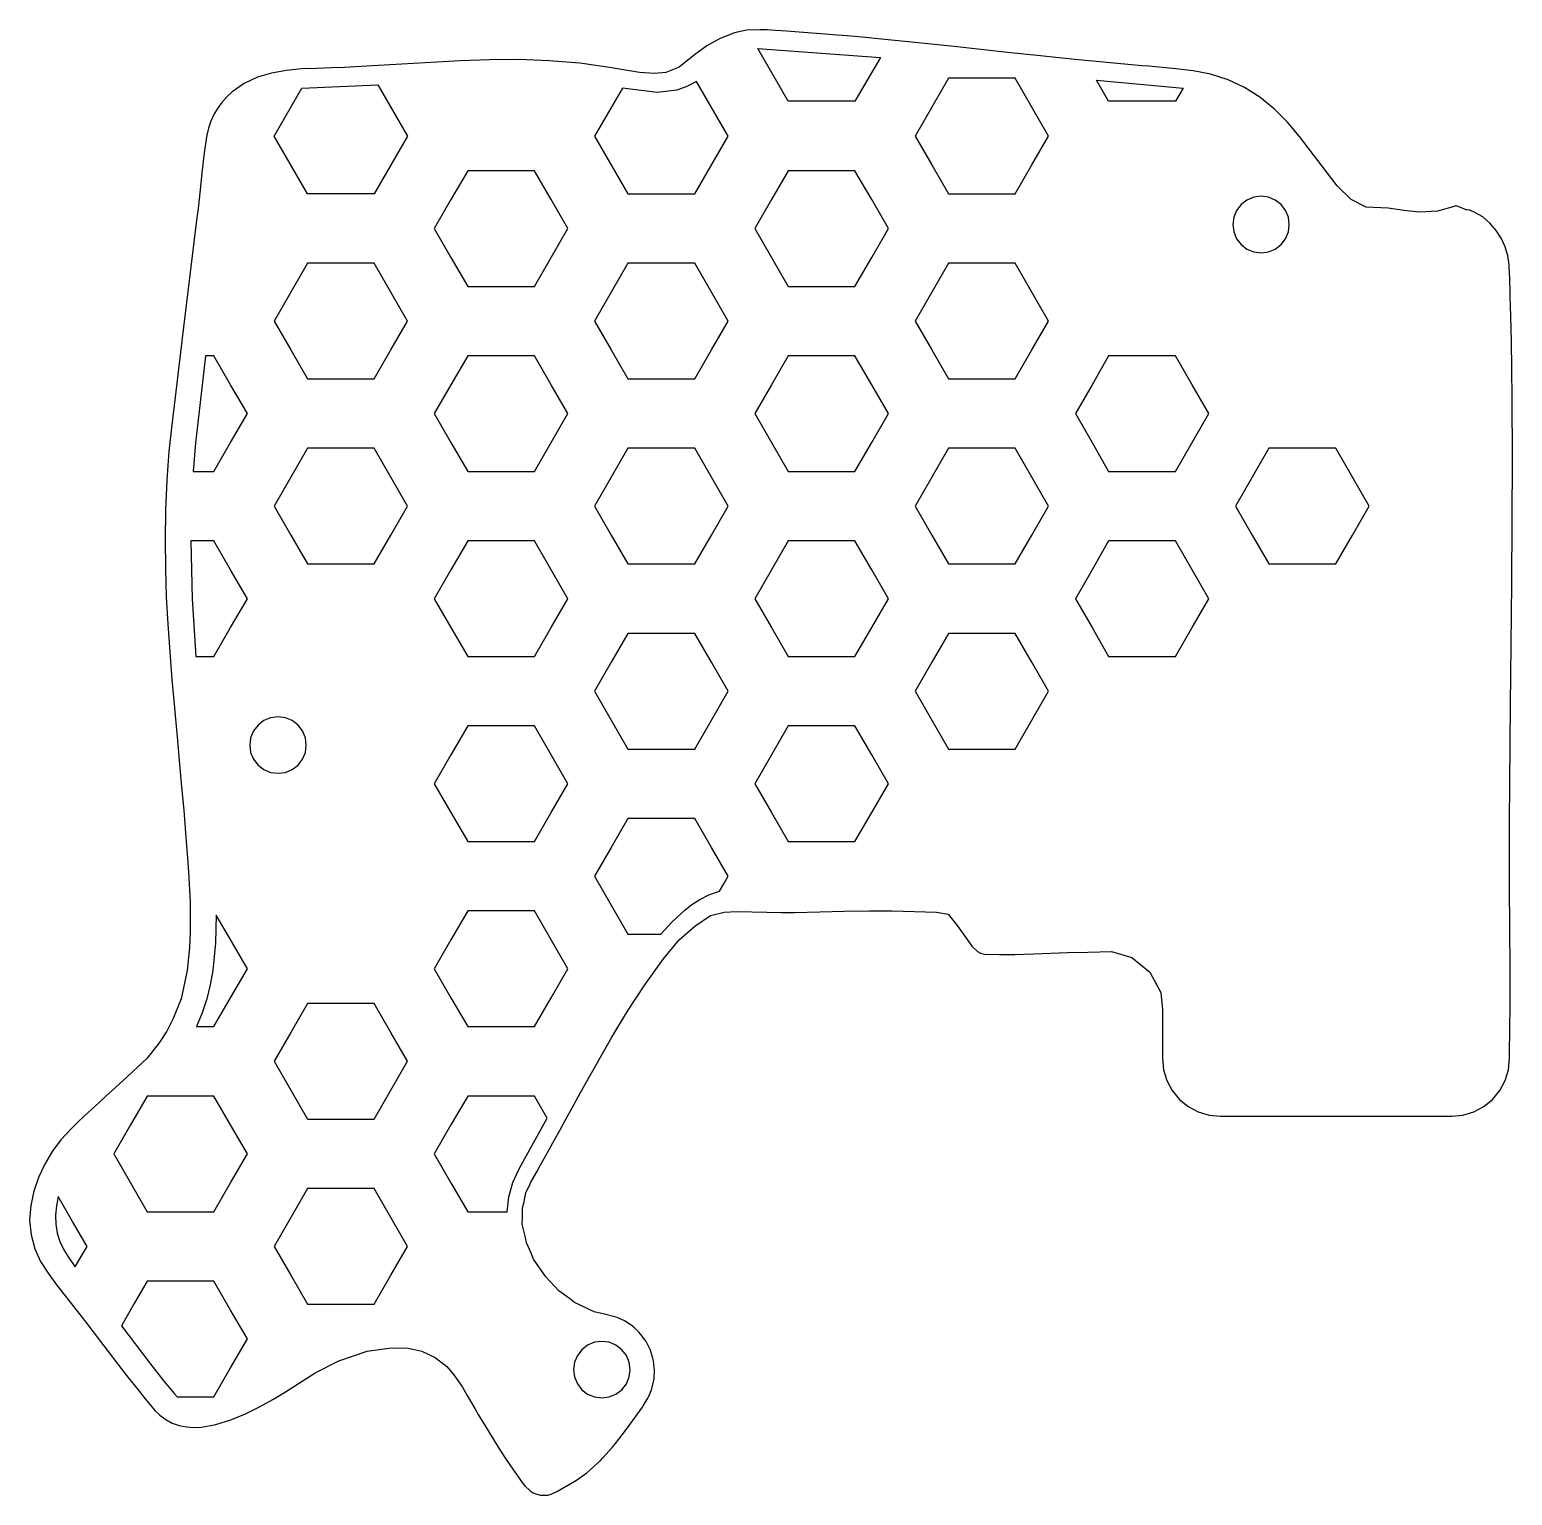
# Model space of a CAD drawing. Header units: millimetres. Extents: x -3634 to -2352, y 2706 to 3973.
import ezdxf

# ---------------------------------------------------------------- set-up
doc = ezdxf.new("R2010")
doc.units = ezdxf.units.MM
doc.header["$LTSCALE"] = 0.75

msp = doc.modelspace()

# ---------------------------------------------------------------- linework, layer by layer
for points in [[(-2351.6, 3602.2), (-2351.8, 3654.4), (-2352.1, 3679.7), (-2352.5, 3703.7), (-2352.7, 3714.7), (-2352.9, 3724.9), (-2353.2, 3734.2), (-2353.4, 3742.4), (-2353.6, 3749.3), (-2353.7, 3755), (-2353.9, 3759.2), (-2354, 3761.7), (-2354.4, 3769.8), (-2355.6, 3777.6), (-2357.9, 3785.3), (-2361.3, 3792.7), (-2365.6, 3799.5), (-2371, 3805.8), (-2377.2, 3811.1), (-2385.1, 3815.5), (-2388.8, 3816.9), (-2390.9, 3817.2), (-2391.7, 3817.3), (-2400, 3820.6), (-2416.3, 3816.2), (-2431.6, 3815.3), (-2443.1, 3816.4), (-2451.1, 3817.6), (-2459.1, 3818.6), (-2478, 3819.7), (-2491, 3826.2), (-2503.2, 3838.1), (-2516.1, 3854.9), (-2535.7, 3880.7), (-2546.1, 3893), (-2557.4, 3904.4), (-2569.9, 3914.6), (-2583.1, 3923.1), (-2597.4, 3929.8), (-2612.6, 3934.6), (-2627.5, 3937.5), (-2642.5, 3939.1), (-2666, 3941.4), (-2672, 3941.9), (-2705.2, 3944.8), (-2726.7, 3946.9), (-2743.9, 3948.7), (-2759.7, 3950.3), (-2785.7, 3953.1), (-2837, 3958.7), (-2888.4, 3964), (-2914, 3966.5), (-2926.9, 3967.7), (-2935.4, 3968.4), (-2945.7, 3969.2), (-2968.4, 3970.9), (-2979.3, 3971.7), (-2988.7, 3972.4), (-2992.7, 3972.6), (-2996, 3972.8), (-3002.1, 3973), (-3013.5, 3972.5), (-3019.2, 3971.5), (-3025.2, 3969.9), (-3037.1, 3965.2), (-3048.1, 3959), (-3058.7, 3951.4), (-3072.1, 3940.6), (-3083.7, 3935.9), (-3093.5, 3935.1), (-3106.4, 3935.9), (-3132.2, 3940.3), (-3158.1, 3944), (-3184.5, 3946.2), (-3210.7, 3947.2), (-3236.2, 3947.1), (-3261.5, 3946.2), (-3311.9, 3943.3), (-3337.4, 3941.7), (-3361.3, 3940.4), (-3373.1, 3939.9), (-3385.4, 3939.6), (-3398.5, 3939.1), (-3411.7, 3937.8), (-3424.6, 3935.5), (-3436.8, 3931.9), (-3448.3, 3926.5), (-3458.7, 3919.2), (-3463.3, 3914.9), (-3467.5, 3910.2), (-3471.2, 3905), (-3474.3, 3899.6), (-3476.9, 3893.9), (-3478.9, 3888), (-3480.4, 3881.7), (-3481.6, 3874.4), (-3482.7, 3866.6), (-3483.6, 3859.4), (-3484, 3855.9), (-3484.5, 3851.8), (-3486.6, 3832.1), (-3488.1, 3818.5), (-3489.4, 3808.3), (-3501.9, 3706.3), (-3507.9, 3655.3), (-3510.8, 3631.4), (-3513.2, 3608.3), (-3514.2, 3596.3), (-3515.1, 3583.6), (-3516.1, 3557.6), (-3516.5, 3531.9), (-3516.2, 3507), (-3515.5, 3482.8), (-3514.2, 3459), (-3510.7, 3411.2), (-3508.5, 3386.6), (-3507.9, 3380.1), (-3506.2, 3361.6), (-3504.1, 3338), (-3502.3, 3318.2), (-3500.5, 3298.2), (-3498.9, 3278.7), (-3497.1, 3256.7), (-3496.2, 3244.9), (-3494.8, 3218.8), (-3494.8, 3192.5), (-3495.4, 3179.4), (-3497.4, 3159.5), (-3502.7, 3135.2), (-3509.5, 3118.2), (-3515.2, 3107.1), (-3521.7, 3097), (-3532, 3083.9), (-3553, 3064.3), (-3562.3, 3055.9), (-3567.7, 3051.1), (-3573.7, 3045.6), (-3586.3, 3034), (-3592.4, 3028.2), (-3597.9, 3022.8), (-3606.7, 3013.1), (-3614.2, 3003.1), (-3620.7, 2992.3), (-3626.1, 2980.8), (-3630.2, 2968.8), (-3632.8, 2956.4), (-3633.7, 2943.7), (-3632.5, 2931.2), (-3629.3, 2919), (-3624.2, 2907.9), (-3617.8, 2897.9), (-3610.4, 2888), (-3592.2, 2864.9), (-3584.2, 2854.5), (-3573.3, 2840.1), (-3549.8, 2809.5), (-3538.8, 2795.5), (-3533.8, 2789.3), (-3529.3, 2783.8), (-3525.3, 2779.2), (-3521, 2775.1), (-3516, 2771.4), (-3510.4, 2768.4), (-3504.3, 2766.3), (-3498, 2765), (-3491.6, 2764.5), (-3485.2, 2764.9), (-3472.6, 2767.2), (-3459.8, 2771.2), (-3447.1, 2776.4), (-3434.8, 2782.4), (-3423.4, 2788.7), (-3413.2, 2794.9), (-3386.9, 2811.7), (-3366.2, 2822.2), (-3341.8, 2830.5), (-3323.2, 2833.2), (-3307.5, 2833.3), (-3294.5, 2830.4), (-3283, 2825), (-3273.1, 2817.3), (-3266.8, 2810.1), (-3259.5, 2799.4), (-3255.3, 2792.2), (-3248.7, 2780.8), (-3245.8, 2775.8), (-3244, 2772.8), (-3240.8, 2767.4), (-3228.6, 2747.6), (-3222.2, 2737.8), (-3215.2, 2727.6), (-3210.3, 2720.7), (-3207.7, 2717.1), (-3205.4, 2714.2), (-3200.9, 2709.7), (-3198.3, 2708.1), (-3195.2, 2706.8), (-3192.1, 2706.1), (-3188.9, 2705.9), (-3185.7, 2706.1), (-3182.7, 2706.9), (-3177.3, 2709.4), (-3171.8, 2712.6), (-3160.7, 2718.9), (-3151.8, 2725.2), (-3140.2, 2735.9), (-3138, 2738.2), (-3130.1, 2747.2), (-3127.1, 2750.8), (-3118.4, 2762), (-3117.9, 2762.7), (-3116.7, 2764.3), (-3103.8, 2782.2), (-3103.2, 2783.2), (-3099.1, 2789.9), (-3098.3, 2791.7), (-3096.1, 2797.1), (-3095.4, 2799.4), (-3094.1, 2805.3), (-3093.8, 2807), (-3093.5, 2814.5), (-3093.6, 2816.4), (-3094.4, 2822.2), (-3094.9, 2824.6), (-3096.6, 2830.2), (-3097.2, 2831.9), (-3100.6, 2838.8), (-3101.5, 2840), (-3105.1, 2845), (-3106.8, 2846.8), (-3110.8, 2850.7), (-3112.4, 2852.1), (-3118.7, 2856.4), (-3119.4, 2856.8), (-3125.6, 2859.7), (-3127.6, 2860.3), (-3136.5, 2862.6), (-3145.6, 2864.6), (-3162.7, 2872.5), (-3167, 2876), (-3176.1, 2882.8), (-3187.5, 2894.8), (-3198, 2910.1), (-3199.9, 2915.1), (-3200.9, 2917.3), (-3204.1, 2924.2), (-3205, 2928.7), (-3207.8, 2940.2), (-3207.6, 2946.2), (-3207.6, 2954.3), (-3206.5, 2958.5), (-3204.6, 2967.4), (-3202.5, 2971.6), (-3201.9, 2972.9), (-3200.3, 2976.5), (-3198.3, 2980.1), (-3195.2, 2985.6), (-3192.2, 2991), (-3188.7, 2997.2), (-3184.5, 3004.8), (-3179.8, 3013.3), (-3175.1, 3021.9), (-3170.6, 3030), (-3164.6, 3041), (-3157.3, 3054.2), (-3143.9, 3078.1), (-3130.2, 3101.9), (-3116.6, 3124.4), (-3101.7, 3147.3), (-3085.5, 3169.7), (-3072, 3186), (-3058.5, 3198), (-3045, 3207.1), (-3033.3, 3210.2), (-3022.5, 3210.5), (-2996.4, 3210.1), (-2983.8, 3209.9), (-2972, 3209.9), (-2950.3, 3210.3), (-2929.5, 3210.8), (-2907.7, 3211.1), (-2887.8, 3211.2), (-2849.7, 3210.1), (-2839.5, 3208.2), (-2831.6, 3198.5), (-2821.7, 3184.5), (-2818.9, 3180.8), (-2814.1, 3176.1), (-2811.6, 3174.6), (-2808.1, 3173.8), (-2795, 3173.4), (-2781.9, 3173.6), (-2774.1, 3173.8), (-2765.4, 3174.1), (-2736.4, 3175.2), (-2718.8, 3175.6), (-2698.2, 3176), (-2680.6, 3170.8), (-2665.1, 3158.3), (-2655.6, 3140.7), (-2654.1, 3125.9), (-2654.1, 3083.6), (-2653.2, 3073.8), (-2650.3, 3064.5), (-2645.7, 3055.8), (-2639.5, 3048.2), (-2631.9, 3042), (-2623.3, 3037.4), (-2613.9, 3034.5), (-2604.1, 3033.6), (-2404.1, 3033.6), (-2394.4, 3034.5), (-2385, 3037.4), (-2376.3, 3042), (-2368.8, 3048.2), (-2362.6, 3055.8), (-2357.9, 3064.5), (-2355.1, 3073.8), (-2354.1, 3083.6), (-2354.1, 3090.4), (-2353.8, 3106.3), (-2353.7, 3114.8), (-2353.6, 3124), (-2353.5, 3143.1), (-2353.6, 3161.3), (-2353.9, 3196.5), (-2354.1, 3232.2), (-2354.1, 3287.7), (-2353.3, 3389.4), (-2352.8, 3441.1), (-2352.2, 3494.5)], [(-2752.6, 3881.1), (-2767.1, 3906.1), (-2781.5, 3931.1), (-2810.4, 3931.1), (-2839.2, 3931.1), (-2853.7, 3906.1), (-2868.1, 3881.1), (-2853.7, 3856.1), (-2839.2, 3831.1), (-2810.4, 3831.1), (-2781.5, 3831.1), (-2767.1, 3856.1)], [(-3168.3, 3801.1), (-3182.8, 3826.1), (-3197.2, 3851.1), (-3226.1, 3851.1), (-3254.9, 3851.1), (-3269.4, 3826.1), (-3283.8, 3801.1), (-3269.4, 3776.1), (-3254.9, 3751.1), (-3226.1, 3751.1), (-3197.2, 3751.1), (-3182.8, 3776.1)], [(-2891.2, 3801.1), (-2905.6, 3826.1), (-2920.1, 3851.1), (-2948.9, 3851.1), (-2977.8, 3851.1), (-2992.2, 3826.1), (-3006.7, 3801.1), (-2992.2, 3776.1), (-2977.8, 3751.1), (-2948.9, 3751.1), (-2920.1, 3751.1), (-2905.6, 3776.1)], [(-2544.5, 3804.5), (-2545.3, 3810.9), (-2547.7, 3816.8), (-2551.6, 3821.8), (-2556.7, 3825.7), (-2562.6, 3828.2), (-2568.9, 3829), (-2575.3, 3828.2), (-2581.2, 3825.7), (-2586.2, 3821.8), (-2590.1, 3816.8), (-2592.6, 3810.9), (-2593.4, 3804.5), (-2592.6, 3798.2), (-2590.1, 3792.3), (-2586.2, 3787.2), (-2581.2, 3783.4), (-2575.3, 3780.9), (-2568.9, 3780.1), (-2562.6, 3780.9), (-2556.7, 3783.4), (-2551.6, 3787.2), (-2547.7, 3792.3), (-2545.3, 3798.2)], [(-3306.9, 3721.1), (-3321.3, 3746.1), (-3335.8, 3771.1), (-3364.6, 3771.1), (-3393.5, 3771.1), (-3407.9, 3746.1), (-3422.4, 3721.1), (-3407.9, 3696.1), (-3393.5, 3671.1), (-3364.6, 3671.1), (-3335.8, 3671.1), (-3321.3, 3696.1)], [(-3044.2, 3746.1), (-3058.6, 3771.1), (-3087.5, 3771.1), (-3116.4, 3771.1), (-3130.8, 3746.1), (-3145.2, 3721.1), (-3130.8, 3696.1), (-3116.4, 3671.1), (-3087.5, 3671.1), (-3058.6, 3671.1), (-3044.2, 3696.1), (-3029.8, 3721.1)], [(-2752.6, 3721.1), (-2767.1, 3746.1), (-2781.5, 3771.1), (-2810.4, 3771.1), (-2839.2, 3771.1), (-2853.7, 3746.1), (-2868.1, 3721.1), (-2853.7, 3696.1), (-2839.2, 3671.1), (-2810.4, 3671.1), (-2781.5, 3671.1), (-2767.1, 3696.1)], [(-3459.9, 3666.1), (-3474.3, 3691.1), (-3477.9, 3691.1), (-3481.5, 3691.1), (-3487.4, 3640.7), (-3490.2, 3615.7), (-3492.4, 3591.1), (-3483.4, 3591.1), (-3474.3, 3591.1), (-3459.9, 3616.1), (-3445.4, 3641.1)], [(-3182.8, 3666.1), (-3197.2, 3691.1), (-3226.1, 3691.1), (-3254.9, 3691.1), (-3269.4, 3666.1), (-3283.8, 3641.1), (-3269.4, 3616.1), (-3254.9, 3591.1), (-3226.1, 3591.1), (-3197.2, 3591.1), (-3182.8, 3616.1), (-3168.3, 3641.1)], [(-2891.2, 3641.1), (-2905.6, 3666.1), (-2920.1, 3691.1), (-2948.9, 3691.1), (-2977.8, 3691.1), (-2992.2, 3666.1), (-3006.7, 3641.1), (-2992.2, 3616.1), (-2977.8, 3591.1), (-2948.9, 3591.1), (-2920.1, 3591.1), (-2905.6, 3616.1)], [(-2614.1, 3641.1), (-2628.5, 3666.1), (-2642.9, 3691.1), (-2671.8, 3691.1), (-2700.7, 3691.1), (-2715.1, 3666.1), (-2729.5, 3641.1), (-2715.1, 3616.1), (-2700.7, 3591.1), (-2671.8, 3591.1), (-2642.9, 3591.1), (-2628.5, 3616.1)], [(-3321.3, 3586.1), (-3335.8, 3611.1), (-3364.6, 3611.1), (-3393.5, 3611.1), (-3407.9, 3586.1), (-3422.4, 3561.1), (-3407.9, 3536.1), (-3393.5, 3511.1), (-3364.6, 3511.1), (-3335.8, 3511.1), (-3321.3, 3536.1), (-3306.9, 3561.1)], [(-3029.8, 3561.1), (-3044.2, 3586.1), (-3058.6, 3611.1), (-3087.5, 3611.1), (-3116.4, 3611.1), (-3130.8, 3586.1), (-3145.2, 3561.1), (-3130.8, 3536.1), (-3116.4, 3511.1), (-3087.5, 3511.1), (-3058.6, 3511.1), (-3044.2, 3536.1)], [(-2752.6, 3561.1), (-2767.1, 3586.1), (-2781.5, 3611.1), (-2810.4, 3611.1), (-2839.2, 3611.1), (-2853.7, 3586.1), (-2868.1, 3561.1), (-2853.7, 3536.1), (-2839.2, 3511.1), (-2810.4, 3511.1), (-2781.5, 3511.1), (-2767.1, 3536.1)], [(-2475.5, 3561.1), (-2489.9, 3586.1), (-2504.4, 3611.1), (-2533.2, 3611.1), (-2562.1, 3611.1), (-2576.5, 3586.1), (-2591, 3561.1), (-2576.5, 3536.1), (-2562.1, 3511.1), (-2533.2, 3511.1), (-2504.4, 3511.1), (-2489.9, 3536.1)], [(-3459.9, 3506.1), (-3474.3, 3531.1), (-3484.3, 3531.1), (-3494.2, 3531.1), (-3493.1, 3481.1), (-3489.9, 3431.1), (-3482.1, 3431.1), (-3474.3, 3431.1), (-3459.9, 3456.1), (-3445.4, 3481.1)], [(-3182.8, 3506.1), (-3197.2, 3531.1), (-3226.1, 3531.1), (-3254.9, 3531.1), (-3269.4, 3506.1), (-3283.8, 3481.1), (-3269.4, 3456.1), (-3254.9, 3431.1), (-3226.1, 3431.1), (-3197.2, 3431.1), (-3182.8, 3456.1), (-3168.3, 3481.1)], [(-2891.2, 3481.1), (-2905.6, 3506.1), (-2920.1, 3531.1), (-2948.9, 3531.1), (-2977.8, 3531.1), (-2992.2, 3506.1), (-3006.7, 3481.1), (-2992.2, 3456.1), (-2977.8, 3431.1), (-2948.9, 3431.1), (-2920.1, 3431.1), (-2905.6, 3456.1)], [(-2614.1, 3481.1), (-2628.5, 3506.1), (-2642.9, 3531.1), (-2671.8, 3531.1), (-2700.7, 3531.1), (-2715.1, 3506.1), (-2729.5, 3481.1), (-2715.1, 3456.1), (-2700.7, 3431.1), (-2671.8, 3431.1), (-2642.9, 3431.1), (-2628.5, 3456.1)], [(-3044.2, 3426.1), (-3058.6, 3451.1), (-3087.5, 3451.1), (-3116.4, 3451.1), (-3130.8, 3426.1), (-3145.2, 3401.1), (-3130.8, 3376.1), (-3116.4, 3351.1), (-3087.5, 3351.1), (-3058.6, 3351.1), (-3044.2, 3376.1), (-3029.8, 3401.1)], [(-2752.6, 3401.1), (-2767.1, 3426.1), (-2781.5, 3451.1), (-2810.4, 3451.1), (-2839.2, 3451.1), (-2853.7, 3426.1), (-2868.1, 3401.1), (-2853.7, 3376.1), (-2839.2, 3351.1), (-2810.4, 3351.1), (-2781.5, 3351.1), (-2767.1, 3376.1)], [(-3394.5, 3354.5), (-3395.3, 3360.9), (-3397.7, 3366.8), (-3401.6, 3371.8), (-3406.7, 3375.7), (-3412.6, 3378.2), (-3418.9, 3379), (-3425.3, 3378.2), (-3431.2, 3375.7), (-3436.2, 3371.8), (-3440.1, 3366.8), (-3442.6, 3360.9), (-3443.4, 3354.5), (-3442.6, 3348.2), (-3440.1, 3342.3), (-3436.2, 3337.2), (-3431.2, 3333.4), (-3425.3, 3330.9), (-3418.9, 3330.1), (-3412.6, 3330.9), (-3406.7, 3333.4), (-3401.6, 3337.2), (-3397.7, 3342.3), (-3395.3, 3348.2)], [(-3168.3, 3321.1), (-3182.8, 3346.1), (-3197.2, 3371.1), (-3226.1, 3371.1), (-3254.9, 3371.1), (-3269.4, 3346.1), (-3283.8, 3321.1), (-3269.4, 3296.1), (-3254.9, 3271.1), (-3226.1, 3271.1), (-3197.2, 3271.1), (-3182.8, 3296.1)], [(-2891.2, 3321.1), (-2905.6, 3346.1), (-2920.1, 3371.1), (-2948.9, 3371.1), (-2977.8, 3371.1), (-2992.2, 3346.1), (-3006.7, 3321.1), (-2992.2, 3296.1), (-2977.8, 3271.1), (-2948.9, 3271.1), (-2920.1, 3271.1), (-2905.6, 3296.1)], [(-3044.2, 3266.1), (-3058.6, 3291.1), (-3087.5, 3291.1), (-3116.4, 3291.1), (-3130.8, 3266.1), (-3145.2, 3241.1), (-3130.8, 3216.1), (-3116.4, 3191.1), (-3102.1, 3191.1), (-3087.8, 3191.1), (-3078.2, 3201.6), (-3067.3, 3211.8), (-3061.1, 3216.6), (-3054.3, 3221), (-3046.5, 3225), (-3037.3, 3228.1), (-3033.5, 3234.6), (-3029.8, 3241.1)], [(-3445.4, 3161.1), (-3458.9, 3184.3), (-3472.3, 3207.5), (-3472.9, 3183.6), (-3475.4, 3159.5), (-3477.6, 3147.3), (-3480.6, 3135.1), (-3484.5, 3122.9), (-3489.4, 3111.1), (-3481.9, 3111.1), (-3474.3, 3111.1), (-3459.9, 3136.1)], [(-3182.8, 3186.1), (-3197.2, 3211.1), (-3226.1, 3211.1), (-3254.9, 3211.1), (-3269.4, 3186.1), (-3283.8, 3161.1), (-3269.4, 3136.1), (-3254.9, 3111.1), (-3226.1, 3111.1), (-3197.2, 3111.1), (-3182.8, 3136.1), (-3168.3, 3161.1)], [(-3306.9, 3081.1), (-3321.3, 3106.1), (-3335.8, 3131.1), (-3364.6, 3131.1), (-3393.5, 3131.1), (-3407.9, 3106.1), (-3422.4, 3081.1), (-3407.9, 3056.1), (-3393.5, 3031.1), (-3364.6, 3031.1), (-3335.8, 3031.1), (-3321.3, 3056.1)], [(-3445.4, 3001.1), (-3459.9, 3026.1), (-3474.3, 3051.1), (-3503.2, 3051.1), (-3532.1, 3051.1), (-3546.5, 3026.1), (-3560.9, 3001.1), (-3546.5, 2976.1), (-3532.1, 2951.1), (-3503.2, 2951.1), (-3474.3, 2951.1), (-3459.9, 2976.1)], [(-3186.2, 3032), (-3191.7, 3041.6), (-3197.2, 3051.1), (-3226.1, 3051.1), (-3254.9, 3051.1), (-3269.4, 3026.1), (-3283.8, 3001.1), (-3269.4, 2976.1), (-3254.9, 2951.1), (-3237.9, 2951.1), (-3220.9, 2951.1), (-3219.4, 2963.9), (-3215.9, 2976.4), (-3210.8, 2987.7), (-3205.6, 2997)], [(-3596.5, 2942.7), (-3609, 2964.3), (-3610.6, 2956.2), (-3611.4, 2948.1), (-3611.1, 2940.2), (-3609.9, 2932.6), (-3607.6, 2925.2), (-3604.2, 2918.1), (-3599.7, 2911.1), (-3594.2, 2903.5), (-3589.1, 2912.3), (-3584, 2921.1)], [(-3306.9, 2921.1), (-3321.3, 2946.1), (-3335.8, 2971.1), (-3364.6, 2971.1), (-3393.5, 2971.1), (-3407.9, 2946.1), (-3422.4, 2921.1), (-3407.9, 2896.1), (-3393.5, 2871.1), (-3364.6, 2871.1), (-3335.8, 2871.1), (-3321.3, 2896.1)], [(-3459.9, 2866.1), (-3474.3, 2891.1), (-3503.2, 2891.1), (-3532.1, 2891.1), (-3543.2, 2871.7), (-3554.4, 2852.3), (-3529.9, 2820.2), (-3517.6, 2804.6), (-3511.4, 2797), (-3508.5, 2793.6), (-3506, 2791.1), (-3490.2, 2791.1), (-3474.3, 2791.1), (-3459.9, 2816.1), (-3445.4, 2841.1)], [(-3115.3, 2820.9), (-3117.7, 2826.8), (-3121.6, 2831.8), (-3126.7, 2835.7), (-3132.6, 2838.2), (-3138.9, 2839), (-3145.3, 2838.2), (-3151.2, 2835.7), (-3156.2, 2831.8), (-3160.1, 2826.8), (-3162.6, 2820.9), (-3163.4, 2814.5), (-3162.6, 2808.2), (-3160.1, 2802.3), (-3156.2, 2797.2), (-3151.2, 2793.4), (-3145.3, 2790.9), (-3138.9, 2790.1), (-3132.6, 2790.9), (-3126.7, 2793.4), (-3121.6, 2797.2), (-3117.7, 2802.3), (-3115.3, 2808.2), (-3114.5, 2814.5)]]:
    msp.add_lwpolyline(points, close=True)
for points in [[(-3004.1, 3956.7), (-2898.1, 3949.1), (-2920.1, 3911.1), (-2977.8, 3911.1), (-3004.1, 3956.7)], [(-3306.9, 3881.1), (-3335.8, 3831.1), (-3393.5, 3831.1), (-3422.4, 3881.1), (-3398.4, 3922.6), (-3332.5, 3925.4), (-3306.9, 3881.1)], [(-3121.2, 3922.6), (-3145.2, 3881.1), (-3116.4, 3831.1), (-3058.6, 3831.1), (-3029.8, 3881.1), (-3057, 3928.3), (-3065.3, 3923.8), (-3074.1, 3920.8), (-3091.2, 3918.8), (-3121.2, 3922.6)], [(-2642.9, 3911.1), (-2700.7, 3911.1), (-2711.3, 3929.5), (-2636.3, 3922.5), (-2642.9, 3911.1)]]:
    msp.add_lwpolyline(points)

doc.saveas('drawing.dxf')
